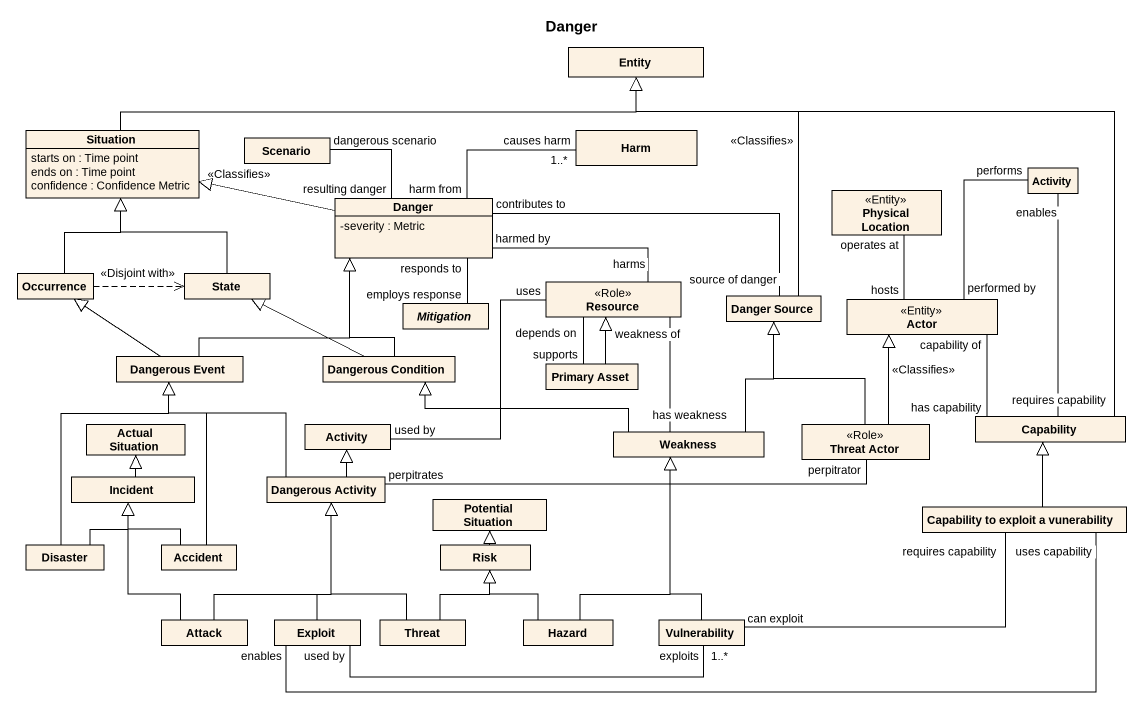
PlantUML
@startuml
title Danger
hide circle
hide empty members
skinparam classAttributeIconSize 0
class "Entity" as Entity_
class Situation {
  starts on : Time point
  ends on : Time point
  confidence : Confidence Metric
}
class Scenario
class Harm
class "Physical Location" as Physical_Location <<Entity>>
class Activity
class Danger {
  -severity : Metric
}
class Occurrence
class "State" as State_
class Resource <<Role>>
abstract class Mitigation
class "Danger Source" as Danger_Source
class "Actor" as Actor_ <<Entity>>
class "Dangerous Event" as Dangerous_Event
class "Dangerous Condition" as Dangerous_Condition
class "Primary Asset" as Primary_Asset
class "Actual Situation" as Actual_Situation
class "Activity" as Activity_2
class Weakness
class "Threat Actor" as Threat_Actor <<Role>>
class Capability
class Incident
class "Dangerous Activity" as Dangerous_Activity
class "Potential Situation" as Potential_Situation
class "Capability to exploit a vunerability" as Capability_to_exploit_a
class Disaster
class Accident
class Risk
class Attack
class Exploit
class Threat
class Hazard
class Vulnerability
Situation -right-|> Entity_
Activity "enables" -- "requires capability" Capability
Danger -left-|> Situation : <<Classifies>>
Danger "resulting danger" -up- "dangerous scenario" Scenario
Danger "harm from" -right- "causes harm\n1..*" Harm
Danger "harmed by" -right- "harms" Resource
Danger "responds to" -- "employs response" Mitigation
Danger "contributes to" -right- "source of danger" Danger_Source
Occurrence -up-|> Situation
Occurrence .right.> State_ : <<Disjoint with>>
State_ -up-|> Situation
Resource "depends on" -- "supports" Primary_Asset
Resource "uses" -left- "used by" Activity_2
Danger_Source -up-|> Entity_ : <<Classifies>>
Actor_ "hosts" -up- "operates at" Physical_Location
Actor_ "performed by" -up- "performs" Activity
Actor_ "capability of" -- "has capability" Capability
Dangerous_Event -up-|> Danger
Dangerous_Event -up-|> Occurrence
Dangerous_Condition -up-|> Danger
Dangerous_Condition -left-|> State_
Primary_Asset -up-|> Resource
Weakness "has weakness" -up- "weakness of" Resource
Weakness -up-|> Danger_Source
Weakness -left-|> Dangerous_Condition
Threat_Actor -up-|> Danger_Source
Threat_Actor -up-|> Actor_ : <<Classifies>>
Threat_Actor "perpitrator" -left- "perpitrates" Dangerous_Activity
Capability -up-|> Entity_
Incident -up-|> Actual_Situation
Dangerous_Activity -up-|> Dangerous_Event
Dangerous_Activity -up-|> Activity_2
Capability_to_exploit_a -up-|> Capability
Capability_to_exploit_a "uses capability" -left- "enables" Exploit
Capability_to_exploit_a "requires capability" -left- "can exploit" Vulnerability
Disaster -up-|> Dangerous_Event
Disaster -up-|> Incident
Accident -up-|> Dangerous_Event
Accident -up-|> Incident
Risk -up-|> Potential_Situation
Attack -up-|> Incident
Attack -up-|> Dangerous_Activity
Exploit -up-|> Dangerous_Activity
Exploit "used by" -right- "exploits\n1..*" Vulnerability
Threat -up-|> Dangerous_Activity
Threat -up-|> Risk
Hazard -up-|> Weakness
Hazard -up-|> Risk
Vulnerability -up-|> Weakness
@enduml
